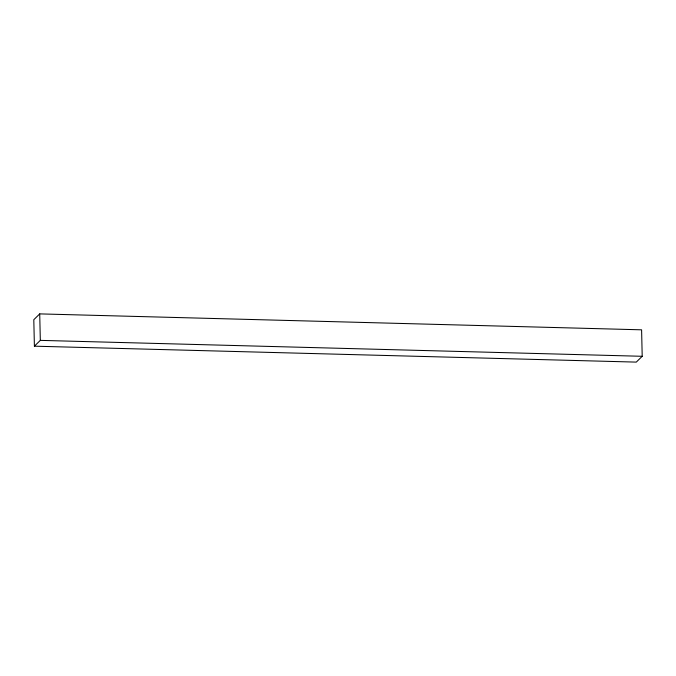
<?xml version="1.0" encoding="UTF-8"?>
<svg xmlns="http://www.w3.org/2000/svg" width="676" height="676" viewBox="0 0 676 676"><rect width="100%" height="100%" fill="white"/><g stroke="black" fill="none" stroke-linecap="round" stroke-linejoin="round"><path stroke-width="1.01" d="M39.723 313.892L33.8 319.706L34.4 346.18L636.277 362.108L642.2 356.294L641.6 329.82L39.723 313.892L40.323 340.374L34.4 346.18M40.323 340.374L642.2 356.294"/></g></svg>
